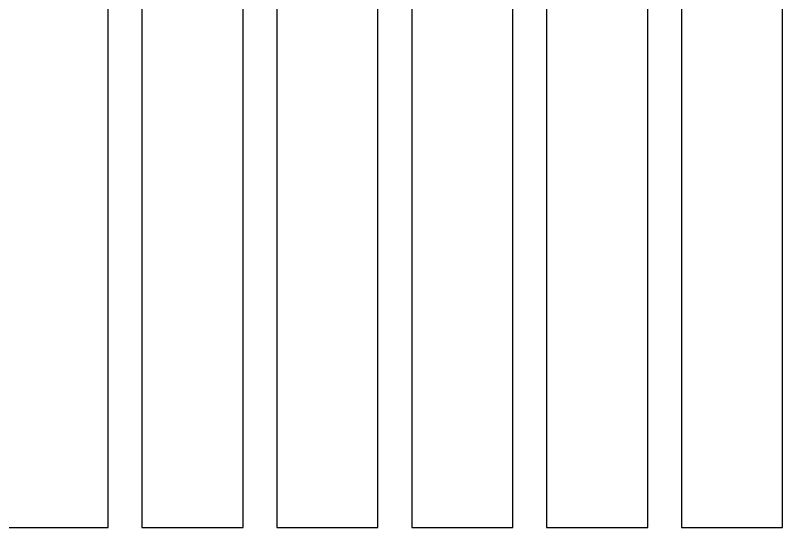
# Model space of a CAD drawing. Header units: millimetres. Extents: x -853432 to -773672, y -18171 to 22484.
# Drawn here: x -844208 to -841932, y 9419 to 10938 of the extents above; entities that cross this region are included whole.
import ezdxf
from ezdxf.xclip import XClip

# ---------------------------------------------------------------- set-up
doc = ezdxf.new("R2010")
doc.units = ezdxf.units.MM
doc.header["$XCLIPFRAME"] = 0
doc.layers.add('000 - WIPEOUT', color=250, linetype='Continuous')
doc.layers.add('A11_ALU.SOLID SHEET', color=2, linetype='Continuous')

# ---------------------------------------------------------------- blocks, each defined once
blk = doc.blocks.new('*U1532')
at = {"color": 3}
for points in [[(-1087.5, -850), (1087.5, -850), (1087.5, -1150), (-1087.5, -1150)], [(-1087.5, -1250), (1087.5, -1250), (1087.5, -1550), (-1087.5, -1550)], [(-1087.5, -1650), (1087.5, -1650), (1087.5, -1950), (-1087.5, -1950)], [(-1087.5, -2050), (1087.5, -2050), (1087.5, -2350), (-1087.5, -2350)], [(-1087.5, -2450), (1087.5, -2450), (1087.5, -2750), (-1087.5, -2750)], [(-1087.5, -2850), (1087.5, -2850), (1087.5, -3150), (-1087.5, -3150)]]:
    blk.add_wipeout(points, dxfattribs=at).dxf.layer = '000 - WIPEOUT'
at = {"layer": 'A11_ALU.SOLID SHEET', "color": 0, "linetype": 'ByBlock'}
for points in [[(-1087.5, -1150), (1087.5, -1150), (1087.5, -850), (-1087.5, -850)], [(-1087.5, -1550), (1087.5, -1550), (1087.5, -1250), (-1087.5, -1250)], [(-1087.5, -1950), (1087.5, -1950), (1087.5, -1650), (-1087.5, -1650)], [(-1087.5, -2350), (1087.5, -2350), (1087.5, -2050), (-1087.5, -2050)], [(-1087.5, -2750), (1087.5, -2750), (1087.5, -2450), (-1087.5, -2450)], [(-1087.5, -3150), (1087.5, -3150), (1087.5, -2850), (-1087.5, -2850)]]:
    blk.add_lwpolyline(points, close=True, dxfattribs=at)
blk = doc.blocks.new('*U1743')
at = {"layer": 'A11_ALU.SOLID SHEET', "color": 0, "linetype": 'ByBlock', "rotation": 90}
blk.add_blockref('*U1532', (-100400, 6927.5), dxfattribs=at)

msp = doc.modelspace()

# ---------------------------------------------------------------- block references
at = {"layer": 'A11_ALU.SOLID SHEET'}
ref = msp.add_blockref('*U1743', (-744682.4, 3579), dxfattribs=at)
XClip(ref).set_block_clipping_path([(-104690.1238047112, -9620.0029952966), (-34092.6543255156, 14392.9971737705)])

doc.saveas('drawing.dxf')
